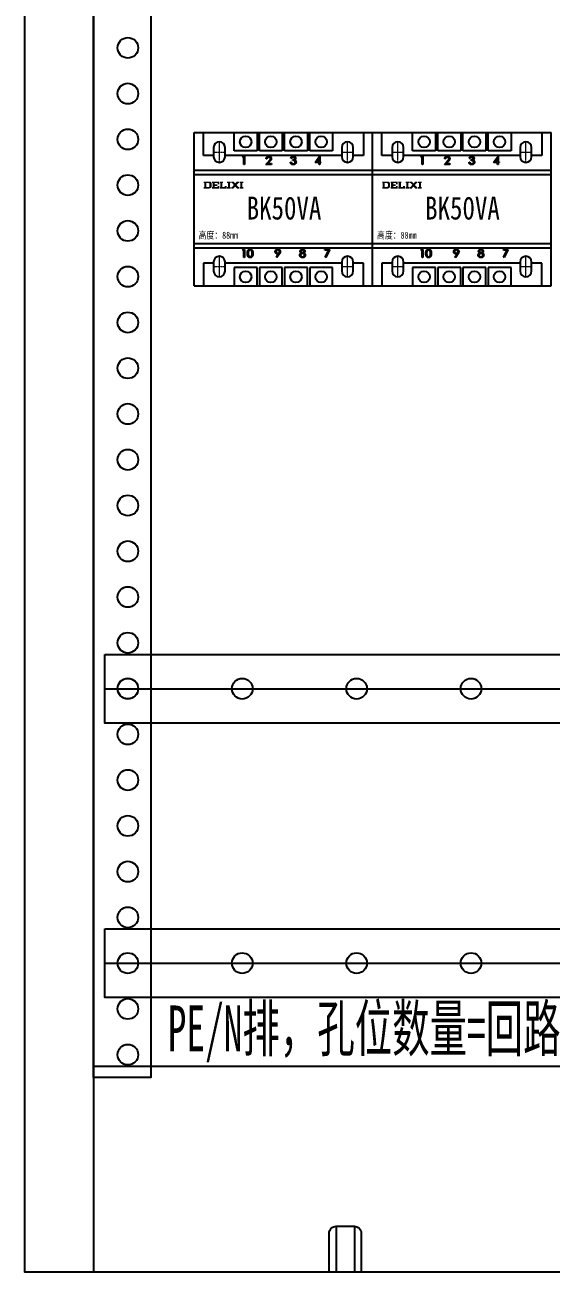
# Model space of a CAD drawing. Extents: x 1603104 to 1603704, y 397894 to 400094.
# Drawn here: x 1603104 to 1603334, y 397894 to 398439 of the extents above; entities that cross this region are included whole.
import ezdxf
from ezdxf.enums import TextEntityAlignment as Align

# ---------------------------------------------------------------- set-up
doc = ezdxf.new("R2010")
doc.units = 0
doc.header["$MEASUREMENT"] = 0
for name, pattern in [('CENTER', [2, 1.25, -0.25, 0.25, -0.25]), ('LYJS-XX', [0.35, 0.25, -0.1]), ('常规', [20, 10, 0, 10])]:
    doc.linetypes.add(name, pattern=pattern)
doc.layers.add('LY-JS-BJ', color=7, linetype='Continuous')
doc.layers.add('布置图', color=20, linetype='Continuous')
doc.layers.add('LY-二次控制图', color=7, linetype='Continuous', lineweight=18)
doc.styles.add('-宋体', font='', dxfattribs={"width": 0.65})
doc.styles.add('宋体', font='', dxfattribs={"width": 0.8, "height": 3.5})
doc.styles.get('-宋体').set_extended_font_data('NSimSun')
doc.styles.get('宋体').set_extended_font_data('SimSun')

# ---------------------------------------------------------------- blocks, each defined once
blk = doc.blocks.new('A$C6BCA5A42')
h = blk.add_hatch(color=1)
edge = h.paths.add_edge_path(flags=0)
edge.add_spline(control_points=[(2.64, 3.06), (2.64, 3.06), (0, 3.06), (0, 3.06), (0, 3.06), (0, 2.34), (0, 2.34), (0, 2.34), (0.24, 2.34), (0.24, 2.34), (0.24, 2.34), (0.24, 0.72), (0.24, 0.72), (0.24, 0.72), (0, 0.72), (0, 0.72), (0, 0.72), (0, 0), (0, 0), (0, 0), (2.46, 0), (2.46, 0), (2.46, 0), (3.3, 0.12), (3.42, 0.78), (3.42, 0.78), (3.42, 2.22), (3.42, 2.22), (3.42, 2.22), (3.3, 2.94), (2.64, 3.06)], knot_values=[0, 0, 0, 0, 1, 1, 1, 2, 2, 2, 3, 3, 3, 4, 4, 4, 5, 5, 5, 6, 6, 6, 7, 7, 7, 8, 8, 8, 9, 9, 9, 10, 10, 10, 10], degree=3, periodic=0)
edge = h.paths.add_edge_path(flags=0)
edge.add_spline(control_points=[(2.46, 2.04), (2.46, 2.04), (2.46, 1.02), (2.46, 1.02), (2.34, 0.72), (2.22, 0.72), (2.22, 0.72), (2.22, 0.72), (1.14, 0.72), (1.14, 0.72), (1.14, 0.72), (1.14, 2.34), (1.14, 2.34), (1.14, 2.34), (2.16, 2.34), (2.16, 2.34), (2.46, 2.34), (2.46, 2.04), (2.46, 2.04)], knot_values=[0, 0, 0, 0, 1, 1, 1, 2, 2, 2, 3, 3, 3, 4, 4, 4, 5, 5, 5, 6, 6, 6, 6], degree=3, periodic=0)
h = blk.add_hatch(color=1)
h.dxf.hatch_style = 2
h.paths.add_polyline_path([(3.66, 3.06), (6.78, 3.06), (6.78, 1.86), (6, 1.86), (6, 2.34), (4.8, 2.34), (4.8, 1.86), (5.88, 1.86), (5.88, 1.14), (4.8, 1.14), (4.8, 0.72), (6, 0.72), (6, 1.14), (6.78, 1.14), (6.78, 0), (3.66, 0), (3.66, 0.72), (3.9, 0.72), (3.9, 2.34), (3.66, 2.34)])
h = blk.add_hatch(color=1)
h.dxf.hatch_style = 2
h.paths.add_polyline_path([(7.02, 3.06), (8.34, 3.06), (8.34, 2.34), (8.16, 2.34), (8.16, 0.72), (9.12, 0.72), (9.12, 1.14), (9.96, 1.14), (9.96, 0), (7.02, 0), (7.02, 0.72), (7.2, 0.72), (7.2, 2.34), (7.02, 2.34)])
h = blk.add_hatch(color=1)
h.dxf.hatch_style = 2
h.paths.add_polyline_path([(11.82, 3.06), (11.82, 2.34), (11.46, 2.34), (11.46, 0.72), (11.82, 0.72), (11.82, 0), (10.2, 0), (10.2, 0.72), (10.56, 0.72), (10.56, 2.34), (10.2, 2.34), (10.2, 3.06)])
h = blk.add_hatch(color=1)
h.dxf.hatch_style = 2
h.paths.add_polyline_path([(12.96, 3.06), (13.74, 2.22), (14.46, 3.06), (15.42, 3.06), (15.42, 2.34), (15.06, 2.34), (14.28, 1.56), (15.06, 0.72), (15.42, 0.72), (15.42, 0), (14.46, 0), (13.68, 0.84), (12.96, 0), (12.06, 0), (12.06, 0.72), (12.42, 0.72), (13.14, 1.56), (12.42, 2.34), (12.06, 2.34), (12.06, 3.06)])
h = blk.add_hatch(color=1)
h.dxf.hatch_style = 2
h.paths.add_polyline_path([(17.28, 3.06), (17.28, 2.34), (16.92, 2.34), (16.92, 0.72), (17.28, 0.72), (17.28, 0), (15.66, 0), (15.66, 0.72), (16.02, 0.72), (16.02, 2.34), (15.66, 2.34), (15.66, 3.06)])
blk = doc.blocks.new('BK-50VA德力西')
at = {"color": 7, "linetype": 'Continuous', "lineweight": 25}
for p, q in [((0, -33.5), (0, 33.5)), ((0, 33.5), (78, 33.5)), ((4, 23.5), (4, 33.5)), ((17.5, 25.5), (17.5, 33.5)), ((27.5, 33.5), (27.5, 25.5)), ((28.5, 25.5), (28.5, 33.5)), ((38.5, 33.5), (38.5, 25.5)), ((39.5, 25.5), (39.5, 33.5)), ((49.5, 33.5), (49.5, 25.5)), ((50.5, 25.5), (50.5, 33.5)), ((60.5, 33.5), (60.5, 25.5)), ((74, 33.5), (74, 23.5)), ((78, -33.5), (78, 33.5)), ((8.5, 23.5), (4, 23.5)), ((8.5, 27), (8.5, 23)), ((13.5, 23), (13.5, 27)), ((64.5, 23.5), (13.5, 23.5)), ((27.5, 25.5), (17.5, 25.5)), ((21.13, 22.76), (21.34, 23.12)), ((21.67, 22.76), (21.13, 22.76)), ((21.34, 23.12), (21.99, 23.12)), ((21.67, 19.62), (21.67, 22.76)), ((21.99, 23.12), (21.99, 19.62)), ((38.5, 25.5), (28.5, 25.5)), ((31.81, 22.04), (31.5, 22.04)), ((49.5, 25.5), (39.5, 25.5)), ((42.58, 22.31), (42.27, 22.31)), ((60.5, 25.5), (50.5, 25.5)), ((52.9, 20.43), (54.81, 23.21)), ((54.56, 22.31), (53.52, 20.79)), ((54.56, 20.79), (54.56, 22.31)), ((54.81, 23.21), (54.88, 23.21)), ((54.88, 23.21), (54.88, 20.79)), ((64.5, 27), (64.5, 23)), ((69.5, 23), (69.5, 27)), ((74, 23.5), (69.5, 23.5)), ((78, 17), (0, 17)), ((21.99, 19.62), (21.67, 19.62)), ((31.36, 19.62), (32.72, 21.07)), ((33.74, 19.62), (31.36, 19.62)), ((32.99, 20.92), (32.11, 19.98)), ((32.11, 19.98), (33.74, 19.98)), ((33.74, 19.98), (33.74, 19.62)), ((42.13, 20.56), (42.45, 20.56)), ((43.12, 21.37), (43.12, 21.73)), ((54.56, 20.43), (52.9, 20.43)), ((53.52, 20.79), (54.56, 20.79)), ((54.56, 19.62), (54.56, 20.43)), ((54.88, 19.62), (54.56, 19.62)), ((54.88, 20.79), (55.28, 20.79)), ((54.88, 20.43), (54.88, 19.62)), ((55.28, 20.43), (54.88, 20.43)), ((55.28, 20.79), (55.28, 20.43)), ((78, 15), (0, 15)), ((0, -15), (78, -15)), ((78, -17), (0, -17)), ((21.13, -17.86), (21.34, -17.5)), ((21.67, -17.86), (21.13, -17.86)), ((21.34, -17.5), (21.99, -17.5)), ((21.67, -21), (21.67, -17.86)), ((21.99, -21), (21.67, -21)), ((21.99, -17.5), (21.99, -21)), ((35.91, -20.92), (36.89, -19.49)), ((36.17, -21.09), (35.91, -20.92)), ((37.24, -19.51), (36.17, -21.09)), ((57.17, -17.5), (59.32, -17.5)), ((57.17, -17.86), (57.17, -17.5)), ((58.79, -17.86), (57.17, -17.86)), ((57.21, -20.94), (58.79, -17.86)), ((57.48, -21.09), (57.21, -20.94)), ((59.32, -17.5), (57.48, -21.09)), ((8.5, -23.5), (4, -23.5)), ((4, -23.5), (4, -33.5)), ((8.5, -23), (8.5, -27)), ((13.5, -27), (13.5, -23)), ((64.5, -23.5), (13.5, -23.5)), ((27.5, -25.5), (17.5, -25.5)), ((17.5, -25.5), (17.5, -33.5)), ((27.5, -33.5), (27.5, -25.5)), ((38.5, -25.5), (28.5, -25.5)), ((28.5, -25.5), (28.5, -33.5)), ((38.5, -33.5), (38.5, -25.5)), ((49.5, -25.5), (39.5, -25.5)), ((39.5, -25.5), (39.5, -33.5)), ((49.5, -33.5), (49.5, -25.5)), ((60.5, -25.5), (50.5, -25.5)), ((50.5, -25.5), (50.5, -33.5)), ((60.5, -33.5), (60.5, -25.5)), ((64.5, -23), (64.5, -27)), ((69.5, -27), (69.5, -23)), ((74, -23.5), (69.5, -23.5)), ((74, -33.5), (74, -23.5)), ((0, -33.5), (78, -33.5))]:
    blk.add_line(p, q, dxfattribs=at)
at = {"color": 1, "linetype": 'CENTER', "ltscale": 0.508}
for p, q in [((11, 20.5), (11, 29.5)), ((67, 20.5), (67, 29.5)), ((8.5, 25), (13.5, 25)), ((64.5, 25), (69.5, 25)), ((11, -29.5), (11, -20.5)), ((67, -29.5), (67, -20.5)), ((8.5, -25), (13.5, -25)), ((64.5, -25), (69.5, -25))]:
    blk.add_line(p, q, dxfattribs=at)
at = {"color": 7, "linetype": 'Continuous', "lineweight": 25}
for centre in [(22.5, 29.5), (33.5, 29.5), (44.5, 29.5), (55.5, 29.5), (22.5, -29.5), (33.5, -29.5), (44.5, -29.5), (55.5, -29.5)]:
    blk.add_circle(centre, 2.5, dxfattribs=at)
for centre, start, end in [((11, 27), 0, 180), ((67, 27), 0, 180), ((11, 23), 180, 0), ((67, 23), 180, 0), ((11, -23), 0, 180), ((67, -23), 0, 180), ((11, -27), 180, 0), ((67, -27), 180, 0)]:
    blk.add_arc(centre, 2.5, start, end, dxfattribs=at)
for points, knots in [([(31.5, 22.04), (31.5, 22.09), (31.5, 22.17), (31.52, 22.29), (31.55, 22.4), (31.59, 22.51), (31.64, 22.61), (31.69, 22.71), (31.76, 22.8), (31.84, 22.88), (31.92, 22.96), (32.01, 23.03), (32.1, 23.08), (32.2, 23.13), (32.3, 23.17), (32.41, 23.19), (32.52, 23.21), (32.6, 23.21), (32.64, 23.21)], [0, 0, 0, 0, 0.0687985, 0.1351185, 0.199001, 0.2619337, 0.3235313, 0.3854347, 0.4472155, 0.5100181, 0.5725109, 0.633364, 0.6932167, 0.7525554, 0.8125582, 0.8732609, 0.9355427, 1, 1, 1, 1]), ([(32.62, 22.85), (32.6, 22.85), (32.54, 22.85), (32.46, 22.84), (32.39, 22.82), (32.32, 22.8), (32.25, 22.77), (32.18, 22.73), (32.12, 22.69), (32.07, 22.64), (32.01, 22.59), (31.97, 22.52), (31.93, 22.46), (31.89, 22.39), (31.86, 22.31), (31.84, 22.23), (31.82, 22.14), (31.82, 22.08), (31.81, 22.04)], [0, 0, 0, 0, 0.0644508, 0.1265707, 0.1869223, 0.2459238, 0.3040981, 0.3617809, 0.4205767, 0.4802723, 0.5402236, 0.6006579, 0.6619162, 0.7244346, 0.7888525, 0.8562867, 0.9263382, 1, 1, 1, 1]), ([(33.38, 22.14), (33.38, 22.17), (33.38, 22.21), (33.37, 22.28), (33.35, 22.35), (33.33, 22.41), (33.3, 22.48), (33.26, 22.53), (33.22, 22.59), (33.16, 22.64), (33.11, 22.69), (33.05, 22.74), (32.98, 22.77), (32.92, 22.8), (32.85, 22.82), (32.78, 22.84), (32.7, 22.85), (32.65, 22.85), (32.62, 22.85)], [0, 0, 0, 0, 0.061969, 0.122129, 0.180999, 0.240162, 0.299865, 0.359951, 0.421742, 0.486546, 0.551508, 0.614995, 0.67724, 0.739715, 0.803039, 0.866487, 0.931969, 1, 1, 1, 1]), ([(32.64, 23.21), (32.68, 23.21), (32.75, 23.21), (32.86, 23.19), (32.97, 23.17), (33.07, 23.14), (33.16, 23.09), (33.25, 23.04), (33.33, 22.98), (33.41, 22.9), (33.47, 22.82), (33.53, 22.74), (33.58, 22.65), (33.63, 22.57), (33.66, 22.47), (33.68, 22.37), (33.69, 22.27), (33.7, 22.21), (33.7, 22.17)], [0, 0, 0, 0, 0.0694755, 0.1365168, 0.2007888, 0.2638297, 0.325735, 0.3872907, 0.4495092, 0.5129678, 0.5762752, 0.6375801, 0.6979026, 0.7571721, 0.8165985, 0.8766532, 0.9372896, 1, 1, 1, 1]), ([(32.72, 21.07), (32.75, 21.1), (32.82, 21.17), (32.91, 21.27), (32.99, 21.36), (33.06, 21.44), (33.12, 21.52), (33.18, 21.59), (33.22, 21.65), (33.27, 21.72), (33.31, 21.81), (33.35, 21.92), (33.38, 22.03), (33.38, 22.11), (33.38, 22.14)], [0, 0, 0, 0, 0.110794, 0.212813, 0.306078, 0.390617, 0.467233, 0.534451, 0.593867, 0.644833, 0.736221, 0.825037, 0.911992, 1, 1, 1, 1]), ([(33.7, 22.17), (33.7, 22.12), (33.69, 22.03), (33.66, 21.88), (33.62, 21.75), (33.56, 21.64), (33.51, 21.55), (33.46, 21.47), (33.4, 21.39), (33.34, 21.31), (33.26, 21.22), (33.18, 21.12), (33.09, 21.02), (33.02, 20.95), (32.99, 20.92)], [0, 0, 0, 0, 0.0987022, 0.1956723, 0.2924224, 0.3913425, 0.4444624, 0.5042288, 0.5703523, 0.6425458, 0.7222875, 0.8079211, 0.9004695, 1, 1, 1, 1]), ([(42.27, 22.31), (42.28, 22.35), (42.29, 22.42), (42.33, 22.52), (42.37, 22.61), (42.41, 22.7), (42.46, 22.78), (42.52, 22.85), (42.58, 22.92), (42.65, 22.98), (42.72, 23.03), (42.79, 23.08), (42.87, 23.12), (42.95, 23.15), (43.04, 23.18), (43.13, 23.2), (43.22, 23.21), (43.28, 23.21), (43.31, 23.21)], [0, 0, 0, 0, 0.072625, 0.141977, 0.208985, 0.273957, 0.336889, 0.398745, 0.460116, 0.520825, 0.580994, 0.640152, 0.698622, 0.757271, 0.816427, 0.876254, 0.937165, 1, 1, 1, 1]), ([(43.31, 22.85), (43.27, 22.85), (43.2, 22.85), (43.08, 22.82), (42.98, 22.79), (42.9, 22.74), (42.84, 22.7), (42.8, 22.66), (42.76, 22.61), (42.72, 22.56), (42.68, 22.51), (42.65, 22.45), (42.61, 22.38), (42.59, 22.34), (42.58, 22.31)], [0, 0, 0, 0, 0.122728, 0.239717, 0.351862, 0.463202, 0.520261, 0.579432, 0.640596, 0.705298, 0.773236, 0.844649, 0.920046, 1, 1, 1, 1]), ([(43.12, 21.73), (43.16, 21.73), (43.25, 21.73), (43.37, 21.75), (43.49, 21.77), (43.6, 21.81), (43.7, 21.85), (43.79, 21.9), (43.86, 21.96), (43.92, 22.02), (43.96, 22.09), (44, 22.16), (44.01, 22.23), (44.02, 22.28), (44.02, 22.3)], [0, 0, 0, 0, 0.110142, 0.215742, 0.317961, 0.418052, 0.511563, 0.596573, 0.673329, 0.744049, 0.810717, 0.874085, 0.93671, 1, 1, 1, 1]), ([(43.31, 23.21), (43.36, 23.21), (43.45, 23.21), (43.58, 23.18), (43.71, 23.14), (43.83, 23.09), (43.94, 23.02), (44.04, 22.94), (44.13, 22.85), (44.2, 22.75), (44.26, 22.64), (44.3, 22.53), (44.33, 22.42), (44.33, 22.34), (44.33, 22.3)], [0, 0, 0, 0, 0.090254, 0.17854, 0.266093, 0.354631, 0.441886, 0.525747, 0.608114, 0.690197, 0.770821, 0.848326, 0.924012, 1, 1, 1, 1]), ([(44.02, 22.3), (44.02, 22.32), (44.02, 22.36), (44.01, 22.41), (43.99, 22.46), (43.97, 22.51), (43.94, 22.56), (43.91, 22.61), (43.87, 22.65), (43.82, 22.69), (43.77, 22.73), (43.71, 22.76), (43.65, 22.79), (43.59, 22.81), (43.53, 22.83), (43.46, 22.84), (43.39, 22.85), (43.34, 22.85), (43.31, 22.85)], [0, 0, 0, 0, 0.05527, 0.109957, 0.163234, 0.218058, 0.273278, 0.330881, 0.39048, 0.453656, 0.518903, 0.583346, 0.648547, 0.715055, 0.782521, 0.852335, 0.924935, 1, 1, 1, 1]), ([(44.33, 22.3), (44.33, 22.27), (44.33, 22.19), (44.31, 22.09), (44.28, 21.99), (44.23, 21.89), (44.17, 21.81), (44.1, 21.72), (44.02, 21.65), (43.96, 21.6), (43.92, 21.58)], [0, 0, 0, 0, 0.128068, 0.250608, 0.37063, 0.490072, 0.610375, 0.734313, 0.863217, 1, 1, 1, 1]), ([(43.3, 19.53), (43.26, 19.53), (43.19, 19.53), (43.08, 19.55), (42.98, 19.57), (42.88, 19.6), (42.79, 19.63), (42.7, 19.68), (42.61, 19.73), (42.53, 19.79), (42.46, 19.86), (42.39, 19.94), (42.33, 20.03), (42.28, 20.12), (42.23, 20.22), (42.19, 20.33), (42.16, 20.44), (42.14, 20.52), (42.13, 20.56)], [0, 0, 0, 0, 0.0655412, 0.1289632, 0.1903771, 0.2500924, 0.3085484, 0.366398, 0.4245422, 0.48317, 0.5422434, 0.6017394, 0.662506, 0.7248555, 0.7891278, 0.8563464, 0.9262952, 1, 1, 1, 1]), ([(42.45, 20.56), (42.46, 20.54), (42.47, 20.48), (42.5, 20.41), (42.53, 20.34), (42.56, 20.28), (42.6, 20.22), (42.64, 20.17), (42.68, 20.12), (42.71, 20.09), (42.72, 20.08)], [0, 0, 0, 0, 0.14977, 0.291316, 0.425966, 0.55216, 0.671527, 0.786122, 0.895325, 1, 1, 1, 1]), ([(42.72, 20.08), (42.74, 20.07), (42.78, 20.04), (42.84, 20), (42.91, 19.96), (42.98, 19.94), (43.06, 19.92), (43.14, 19.9), (43.22, 19.89), (43.28, 19.89), (43.31, 19.89)], [0, 0, 0, 0, 0.118271, 0.236178, 0.355663, 0.475904, 0.600127, 0.728608, 0.861313, 1, 1, 1, 1]), ([(44.2, 20.63), (44.2, 20.66), (44.19, 20.73), (44.17, 20.82), (44.13, 20.92), (44.08, 21), (44.01, 21.09), (43.94, 21.16), (43.85, 21.22), (43.77, 21.26), (43.7, 21.29), (43.63, 21.3), (43.56, 21.32), (43.49, 21.33), (43.41, 21.35), (43.32, 21.36), (43.22, 21.37), (43.15, 21.37), (43.12, 21.37)], [0, 0, 0, 0, 0.066905, 0.133477, 0.201023, 0.271218, 0.342859, 0.413811, 0.485552, 0.5598, 0.5999, 0.643609, 0.691911, 0.744703, 0.801504, 0.862866, 0.929333, 1, 1, 1, 1]), ([(44.51, 20.66), (44.51, 20.61), (44.51, 20.51), (44.47, 20.37), (44.42, 20.23), (44.35, 20.09), (44.27, 19.97), (44.17, 19.85), (44.05, 19.76), (43.92, 19.68), (43.78, 19.61), (43.62, 19.57), (43.47, 19.54), (43.36, 19.53), (43.3, 19.53)], [0, 0, 0, 0, 0.079642, 0.158909, 0.2396, 0.322409, 0.405828, 0.487644, 0.56972, 0.653065, 0.737457, 0.822492, 0.909755, 1, 1, 1, 1]), ([(43.31, 19.89), (43.34, 19.89), (43.4, 19.89), (43.5, 19.9), (43.59, 19.92), (43.67, 19.95), (43.75, 19.98), (43.82, 20.01), (43.89, 20.06), (43.95, 20.11), (44.01, 20.17), (44.06, 20.23), (44.1, 20.29), (44.14, 20.35), (44.16, 20.42), (44.18, 20.49), (44.2, 20.56), (44.2, 20.61), (44.2, 20.63)], [0, 0, 0, 0, 0.076062, 0.148732, 0.218375, 0.285723, 0.351058, 0.414935, 0.478486, 0.542169, 0.60475, 0.664119, 0.7215, 0.777616, 0.832666, 0.887858, 0.943468, 1, 1, 1, 1]), ([(43.92, 21.58), (43.96, 21.56), (44.03, 21.53), (44.13, 21.46), (44.23, 21.38), (44.28, 21.32), (44.3, 21.28)], [0, 0, 0, 0, 0.2538796, 0.5030089, 0.7502911, 1, 1, 1, 1]), ([(44.3, 21.28), (44.32, 21.26), (44.35, 21.21), (44.39, 21.14), (44.43, 21.07), (44.46, 20.99), (44.48, 20.91), (44.5, 20.83), (44.51, 20.75), (44.51, 20.69), (44.51, 20.66)], [0, 0, 0, 0, 0.128146, 0.254193, 0.378141, 0.501381, 0.623957, 0.747076, 0.872865, 1, 1, 1, 1]), ([(23.29, -19.25), (23.29, -19.2), (23.29, -19.09), (23.3, -18.93), (23.31, -18.78), (23.32, -18.64), (23.34, -18.51), (23.37, -18.39), (23.4, -18.28), (23.43, -18.18), (23.47, -18.09), (23.51, -18), (23.56, -17.92), (23.61, -17.85), (23.67, -17.78), (23.72, -17.72), (23.79, -17.66), (23.85, -17.61), (23.92, -17.56), (23.99, -17.52), (24.06, -17.49), (24.14, -17.46), (24.22, -17.44), (24.29, -17.42), (24.38, -17.41), (24.43, -17.41), (24.46, -17.41)], [0, 0, 0, 0, 0.068599, 0.133255, 0.194325, 0.251295, 0.304533, 0.354258, 0.400506, 0.443439, 0.484046, 0.523286, 0.561079, 0.597939, 0.633559, 0.668551, 0.702734, 0.736926, 0.770536, 0.803434, 0.836171, 0.868452, 0.90084, 0.933462, 0.966255, 1, 1, 1, 1]), ([(24.46, -21.09), (24.43, -21.09), (24.38, -21.09), (24.29, -21.08), (24.22, -21.06), (24.14, -21.04), (24.07, -21.02), (23.99, -20.98), (23.92, -20.94), (23.85, -20.9), (23.79, -20.85), (23.73, -20.79), (23.67, -20.73), (23.62, -20.66), (23.57, -20.58), (23.52, -20.5), (23.48, -20.41), (23.44, -20.32), (23.4, -20.22), (23.37, -20.11), (23.34, -19.99), (23.32, -19.86), (23.31, -19.72), (23.3, -19.57), (23.29, -19.42), (23.29, -19.31), (23.29, -19.25)], [0, 0, 0, 0, 0.0337892, 0.0666257, 0.0992909, 0.131645, 0.1636017, 0.1961224, 0.2289228, 0.2621806, 0.2960158, 0.3302445, 0.3650886, 0.4009817, 0.4376536, 0.4757431, 0.5152915, 0.5563268, 0.5996807, 0.6463429, 0.696413, 0.7497663, 0.8065615, 0.8674275, 0.9318826, 1, 1, 1, 1]), ([(24.47, -17.77), (24.43, -17.77), (24.35, -17.78), (24.24, -17.81), (24.13, -17.85), (24.04, -17.91), (23.97, -17.96), (23.93, -18.01), (23.88, -18.06), (23.84, -18.11), (23.8, -18.17), (23.77, -18.23), (23.74, -18.3), (23.71, -18.37), (23.68, -18.45), (23.66, -18.54), (23.64, -18.64), (23.63, -18.74), (23.62, -18.86), (23.61, -18.98), (23.6, -19.11), (23.6, -19.2), (23.6, -19.25)], [0, 0, 0, 0, 0.060398, 0.120906, 0.18279, 0.24755, 0.281045, 0.31484, 0.349461, 0.384843, 0.420959, 0.458336, 0.497007, 0.537442, 0.580351, 0.627414, 0.678275, 0.733932, 0.793707, 0.857686, 0.926684, 1, 1, 1, 1]), ([(23.6, -19.25), (23.6, -19.3), (23.6, -19.39), (23.61, -19.52), (23.62, -19.64), (23.63, -19.76), (23.64, -19.86), (23.66, -19.96), (23.68, -20.05), (23.71, -20.13), (23.74, -20.2), (23.77, -20.27), (23.8, -20.33), (23.84, -20.39), (23.88, -20.44), (23.93, -20.49), (23.97, -20.54), (24.04, -20.59), (24.13, -20.65), (24.24, -20.7), (24.35, -20.73), (24.43, -20.73), (24.47, -20.73)], [0, 0, 0, 0, 0.072956, 0.141593, 0.20594, 0.265319, 0.320618, 0.371841, 0.418817, 0.461729, 0.502166, 0.540839, 0.578218, 0.614337, 0.64972, 0.684587, 0.718649, 0.752373, 0.817641, 0.879714, 0.939962, 1, 1, 1, 1]), ([(24.46, -17.41), (24.48, -17.41), (24.54, -17.41), (24.62, -17.42), (24.7, -17.44), (24.78, -17.46), (24.86, -17.49), (24.93, -17.52), (25, -17.56), (25.07, -17.61), (25.14, -17.66), (25.2, -17.72), (25.26, -17.78), (25.32, -17.85), (25.37, -17.93), (25.42, -18.01), (25.46, -18.1), (25.51, -18.2), (25.54, -18.3), (25.58, -18.41), (25.6, -18.53), (25.63, -18.66), (25.64, -18.8), (25.66, -18.94), (25.66, -19.09), (25.66, -19.2), (25.67, -19.25)], [0, 0, 0, 0, 0.033788, 0.067194, 0.099862, 0.132567, 0.165151, 0.197913, 0.231319, 0.265083, 0.299255, 0.334399, 0.369943, 0.406284, 0.444064, 0.482998, 0.523354, 0.565537, 0.609613, 0.656391, 0.705885, 0.758325, 0.813832, 0.872795, 0.934722, 1, 1, 1, 1]), ([(25.67, -19.25), (25.66, -19.31), (25.66, -19.41), (25.66, -19.56), (25.64, -19.71), (25.63, -19.84), (25.6, -19.97), (25.58, -20.09), (25.55, -20.2), (25.51, -20.3), (25.47, -20.4), (25.42, -20.49), (25.37, -20.57), (25.32, -20.65), (25.27, -20.72), (25.21, -20.78), (25.14, -20.84), (25.07, -20.89), (25, -20.94), (24.93, -20.98), (24.86, -21.01), (24.78, -21.04), (24.7, -21.06), (24.62, -21.08), (24.54, -21.09), (24.48, -21.09), (24.46, -21.09)], [0, 0, 0, 0, 0.0650544, 0.1267559, 0.1854905, 0.2407319, 0.2929399, 0.3421407, 0.3888819, 0.4326356, 0.4744826, 0.5146234, 0.5535935, 0.5914089, 0.6280056, 0.6635829, 0.6987588, 0.7333612, 0.7673936, 0.8009689, 0.8340199, 0.8669988, 0.8997334, 0.9327111, 0.9661805, 1, 1, 1, 1]), ([(25.35, -19.25), (25.35, -19.21), (25.35, -19.13), (25.34, -19.01), (25.34, -18.89), (25.32, -18.78), (25.31, -18.68), (25.29, -18.58), (25.26, -18.49), (25.23, -18.41), (25.2, -18.33), (25.17, -18.25), (25.13, -18.18), (25.09, -18.12), (25.05, -18.06), (25.01, -18.01), (24.96, -17.96), (24.89, -17.91), (24.8, -17.86), (24.7, -17.81), (24.58, -17.78), (24.51, -17.77), (24.47, -17.77)], [0, 0, 0, 0, 0.0656834, 0.1285067, 0.1881673, 0.2451002, 0.2994444, 0.3508944, 0.3999213, 0.4466529, 0.4912372, 0.5333605, 0.5738383, 0.6125131, 0.6495852, 0.6855213, 0.7200963, 0.7538293, 0.8189193, 0.8804894, 0.9403093, 1, 1, 1, 1]), ([(24.47, -20.73), (24.51, -20.73), (24.58, -20.73), (24.7, -20.7), (24.81, -20.65), (24.89, -20.59), (24.96, -20.54), (25.01, -20.5), (25.05, -20.45), (25.09, -20.39), (25.13, -20.34), (25.16, -20.27), (25.19, -20.2), (25.21, -20.16), (25.22, -20.13)], [0, 0, 0, 0, 0.112813, 0.225394, 0.339595, 0.459675, 0.521735, 0.583926, 0.648174, 0.713881, 0.781004, 0.851451, 0.924051, 1, 1, 1, 1]), ([(25.22, -20.13), (25.23, -20.1), (25.25, -20.04), (25.28, -19.94), (25.3, -19.83), (25.32, -19.73), (25.33, -19.61), (25.34, -19.5), (25.35, -19.38), (25.35, -19.29), (25.35, -19.25)], [0, 0, 0, 0, 0.110588, 0.224542, 0.342503, 0.464324, 0.590756, 0.722227, 0.858843, 1, 1, 1, 1]), ([(35.45, -18.48), (35.45, -18.43), (35.45, -18.34), (35.48, -18.2), (35.52, -18.07), (35.59, -17.94), (35.67, -17.83), (35.76, -17.72), (35.87, -17.63), (36, -17.55), (36.13, -17.49), (36.27, -17.44), (36.41, -17.42), (36.51, -17.41), (36.56, -17.41)], [0, 0, 0, 0, 0.085249, 0.167327, 0.248175, 0.328829, 0.409908, 0.490584, 0.572993, 0.658265, 0.744222, 0.82906, 0.913938, 1, 1, 1, 1]), ([(36.52, -19.52), (36.48, -19.52), (36.41, -19.52), (36.3, -19.5), (36.2, -19.48), (36.1, -19.45), (36.01, -19.4), (35.92, -19.35), (35.84, -19.29), (35.76, -19.22), (35.69, -19.15), (35.62, -19.06), (35.57, -18.98), (35.52, -18.89), (35.49, -18.79), (35.47, -18.69), (35.45, -18.59), (35.45, -18.52), (35.45, -18.48)], [0, 0, 0, 0, 0.066294, 0.130129, 0.192859, 0.254756, 0.31592, 0.377348, 0.440214, 0.504183, 0.56804, 0.630233, 0.690866, 0.751426, 0.811469, 0.872752, 0.935392, 1, 1, 1, 1]), ([(36.55, -17.77), (36.52, -17.77), (36.47, -17.77), (36.39, -17.78), (36.32, -17.8), (36.24, -17.82), (36.18, -17.85), (36.11, -17.88), (36.05, -17.93), (35.99, -17.97), (35.94, -18.02), (35.89, -18.08), (35.85, -18.14), (35.82, -18.2), (35.79, -18.26), (35.77, -18.33), (35.76, -18.4), (35.76, -18.44), (35.76, -18.47)], [0, 0, 0, 0, 0.068722, 0.134831, 0.199566, 0.263372, 0.326794, 0.389854, 0.45366, 0.518747, 0.583063, 0.645447, 0.705248, 0.763454, 0.821831, 0.879987, 0.939099, 1, 1, 1, 1]), ([(35.76, -18.47), (35.76, -18.49), (35.76, -18.54), (35.77, -18.6), (35.79, -18.67), (35.82, -18.73), (35.85, -18.79), (35.9, -18.85), (35.94, -18.91), (36, -18.96), (36.06, -19.01), (36.13, -19.05), (36.19, -19.08), (36.26, -19.11), (36.34, -19.13), (36.42, -19.15), (36.5, -19.16), (36.55, -19.16), (36.58, -19.16)], [0, 0, 0, 0, 0.05954, 0.117423, 0.17444, 0.231734, 0.289722, 0.3492, 0.410516, 0.47508, 0.540094, 0.604444, 0.668697, 0.73211, 0.796739, 0.862906, 0.930462, 1, 1, 1, 1]), ([(36.89, -19.49), (36.83, -19.5), (36.7, -19.52), (36.58, -19.52), (36.52, -19.52)], [0, 0, 0, 0, 0.5078576, 1, 1, 1, 1]), ([(37.33, -18.47), (37.33, -18.44), (37.33, -18.4), (37.32, -18.33), (37.3, -18.26), (37.28, -18.2), (37.24, -18.14), (37.2, -18.08), (37.16, -18.02), (37.1, -17.97), (37.04, -17.93), (36.98, -17.88), (36.92, -17.85), (36.85, -17.82), (36.78, -17.8), (36.7, -17.78), (36.62, -17.77), (36.57, -17.77), (36.55, -17.77)], [0, 0, 0, 0, 0.060753, 0.119722, 0.177737, 0.235972, 0.294037, 0.353693, 0.415539, 0.479699, 0.544628, 0.608779, 0.672215, 0.735483, 0.799134, 0.864299, 0.930845, 1, 1, 1, 1]), ([(36.56, -17.41), (36.61, -17.41), (36.71, -17.42), (36.85, -17.44), (36.98, -17.49), (37.11, -17.55), (37.23, -17.63), (37.34, -17.72), (37.43, -17.83), (37.51, -17.95), (37.57, -18.07), (37.61, -18.21), (37.64, -18.35), (37.64, -18.44), (37.65, -18.49)], [0, 0, 0, 0, 0.085528, 0.168995, 0.252323, 0.336058, 0.419436, 0.501288, 0.583722, 0.668016, 0.75193, 0.834605, 0.91653, 1, 1, 1, 1]), ([(36.58, -19.16), (36.61, -19.16), (36.66, -19.16), (36.74, -19.15), (36.81, -19.13), (36.88, -19.11), (36.95, -19.08), (37.01, -19.05), (37.07, -19.01), (37.13, -18.96), (37.17, -18.91), (37.22, -18.85), (37.25, -18.79), (37.28, -18.73), (37.3, -18.67), (37.32, -18.6), (37.33, -18.54), (37.33, -18.49), (37.33, -18.47)], [0, 0, 0, 0, 0.072713, 0.141547, 0.208363, 0.272462, 0.33539, 0.397711, 0.459383, 0.522098, 0.584315, 0.644392, 0.703345, 0.761509, 0.82003, 0.878517, 0.938265, 1, 1, 1, 1]), ([(37.65, -18.49), (37.64, -18.52), (37.64, -18.6), (37.63, -18.71), (37.6, -18.83), (37.57, -18.92), (37.53, -19), (37.51, -19.07), (37.47, -19.14), (37.43, -19.21), (37.39, -19.28), (37.35, -19.36), (37.3, -19.43), (37.26, -19.49), (37.24, -19.51)], [0, 0, 0, 0, 0.098307, 0.199392, 0.305418, 0.415964, 0.474607, 0.536768, 0.603611, 0.674131, 0.749449, 0.828275, 0.912065, 1, 1, 1, 1]), ([(46.17, -20.01), (46.17, -19.99), (46.17, -19.94), (46.18, -19.87), (46.19, -19.8), (46.21, -19.73), (46.23, -19.66), (46.26, -19.6), (46.3, -19.53), (46.33, -19.47), (46.38, -19.41), (46.43, -19.36), (46.49, -19.3), (46.55, -19.25), (46.62, -19.2), (46.69, -19.15), (46.77, -19.1), (46.83, -19.07), (46.86, -19.05)], [0, 0, 0, 0, 0.0588573, 0.1163229, 0.1726858, 0.2287949, 0.2845985, 0.3402782, 0.396655, 0.453836, 0.5123163, 0.573021, 0.6359988, 0.702344, 0.7714685, 0.8441746, 0.9200647, 1, 1, 1, 1]), ([(47.36, -21.09), (47.31, -21.09), (47.22, -21.09), (47.08, -21.07), (46.96, -21.05), (46.84, -21.01), (46.74, -20.96), (46.64, -20.9), (46.55, -20.83), (46.47, -20.76), (46.4, -20.67), (46.34, -20.58), (46.29, -20.49), (46.25, -20.4), (46.21, -20.31), (46.19, -20.21), (46.17, -20.11), (46.17, -20.04), (46.17, -20.01)], [0, 0, 0, 0, 0.078555, 0.15286, 0.223556, 0.290742, 0.355413, 0.4183, 0.480397, 0.54308, 0.60493, 0.664404, 0.721947, 0.778378, 0.833833, 0.888863, 0.94409, 1, 1, 1, 1]), ([(46.35, -18.31), (46.35, -18.27), (46.36, -18.2), (46.38, -18.09), (46.43, -17.98), (46.48, -17.87), (46.56, -17.77), (46.65, -17.68), (46.75, -17.6), (46.86, -17.53), (46.98, -17.48), (47.11, -17.44), (47.24, -17.42), (47.33, -17.41), (47.38, -17.41)], [0, 0, 0, 0, 0.074063, 0.148879, 0.226681, 0.307753, 0.39118, 0.473957, 0.558326, 0.645393, 0.733348, 0.821081, 0.909282, 1, 1, 1, 1]), ([(46.86, -19.05), (46.82, -19.03), (46.74, -18.99), (46.64, -18.91), (46.55, -18.82), (46.48, -18.73), (46.42, -18.63), (46.38, -18.53), (46.36, -18.42), (46.35, -18.35), (46.35, -18.31)], [0, 0, 0, 0, 0.1458869, 0.2824779, 0.4109261, 0.5346773, 0.654371, 0.7700911, 0.8845346, 1, 1, 1, 1]), ([(47.38, -19.25), (47.35, -19.25), (47.29, -19.25), (47.2, -19.26), (47.11, -19.28), (47.03, -19.31), (46.95, -19.34), (46.88, -19.38), (46.81, -19.43), (46.74, -19.48), (46.68, -19.54), (46.63, -19.6), (46.59, -19.66), (46.55, -19.73), (46.52, -19.8), (46.5, -19.87), (46.49, -19.95), (46.49, -20), (46.49, -20.02)], [0, 0, 0, 0, 0.071282, 0.139837, 0.206535, 0.271585, 0.336143, 0.40013, 0.464597, 0.529676, 0.59406, 0.655579, 0.714856, 0.772133, 0.828823, 0.885101, 0.942069, 1, 1, 1, 1]), ([(46.49, -20.02), (46.49, -20.05), (46.49, -20.11), (46.51, -20.21), (46.55, -20.3), (46.59, -20.38), (46.65, -20.46), (46.73, -20.53), (46.81, -20.59), (46.9, -20.64), (47.01, -20.68), (47.12, -20.71), (47.24, -20.73), (47.32, -20.73), (47.36, -20.73)], [0, 0, 0, 0, 0.074913, 0.148626, 0.224516, 0.302655, 0.382267, 0.461114, 0.542846, 0.627162, 0.71454, 0.804864, 0.900108, 1, 1, 1, 1]), ([(47.36, -17.77), (47.33, -17.77), (47.29, -17.77), (47.22, -17.78), (47.15, -17.79), (47.09, -17.81), (47.02, -17.83), (46.97, -17.86), (46.91, -17.89), (46.86, -17.93), (46.82, -17.97), (46.78, -18.01), (46.74, -18.06), (46.71, -18.11), (46.69, -18.16), (46.68, -18.21), (46.67, -18.26), (46.67, -18.3), (46.67, -18.31)], [0, 0, 0, 0, 0.075243, 0.147209, 0.216447, 0.284025, 0.350655, 0.415031, 0.47963, 0.544652, 0.608044, 0.667828, 0.725114, 0.780992, 0.835527, 0.889438, 0.944072, 1, 1, 1, 1]), ([(46.67, -18.31), (46.67, -18.33), (46.67, -18.37), (46.68, -18.42), (46.69, -18.47), (46.72, -18.53), (46.75, -18.57), (46.78, -18.62), (46.83, -18.67), (46.88, -18.71), (46.93, -18.76), (46.99, -18.79), (47.05, -18.82), (47.11, -18.85), (47.17, -18.87), (47.24, -18.88), (47.3, -18.89), (47.35, -18.89), (47.37, -18.89)], [0, 0, 0, 0, 0.054576, 0.10785, 0.16217, 0.217474, 0.274475, 0.334804, 0.398034, 0.465249, 0.53341, 0.600034, 0.665926, 0.731025, 0.796839, 0.863262, 0.930816, 1, 1, 1, 1]), ([(48.06, -18.31), (48.06, -18.29), (48.05, -18.26), (48.05, -18.21), (48.03, -18.16), (48.01, -18.11), (47.99, -18.07), (47.96, -18.02), (47.92, -17.98), (47.88, -17.94), (47.83, -17.9), (47.78, -17.86), (47.72, -17.83), (47.66, -17.81), (47.59, -17.79), (47.52, -17.78), (47.44, -17.77), (47.39, -17.77), (47.36, -17.77)], [0, 0, 0, 0, 0.050892, 0.101013, 0.151053, 0.203021, 0.255853, 0.310847, 0.3683, 0.429534, 0.492025, 0.556139, 0.622073, 0.690256, 0.761434, 0.83639, 0.915504, 1, 1, 1, 1]), ([(47.36, -20.73), (47.39, -20.73), (47.46, -20.73), (47.55, -20.72), (47.64, -20.7), (47.72, -20.68), (47.8, -20.65), (47.87, -20.61), (47.94, -20.56), (48, -20.51), (48.05, -20.45), (48.1, -20.39), (48.14, -20.33), (48.18, -20.27), (48.2, -20.2), (48.22, -20.13), (48.23, -20.06), (48.24, -20.01), (48.24, -19.99)], [0, 0, 0, 0, 0.076543, 0.149131, 0.218782, 0.285509, 0.350749, 0.414548, 0.477589, 0.540765, 0.602586, 0.662405, 0.719992, 0.775953, 0.83115, 0.886691, 0.942564, 1, 1, 1, 1]), ([(48.28, -20.71), (48.26, -20.74), (48.2, -20.8), (48.11, -20.88), (48, -20.94), (47.89, -21), (47.77, -21.04), (47.64, -21.07), (47.5, -21.09), (47.4, -21.09), (47.36, -21.09)], [0, 0, 0, 0, 0.119283, 0.237093, 0.354796, 0.474576, 0.59746, 0.724926, 0.858883, 1, 1, 1, 1]), ([(47.37, -18.89), (47.4, -18.89), (47.46, -18.89), (47.55, -18.87), (47.63, -18.85), (47.71, -18.81), (47.79, -18.77), (47.86, -18.72), (47.92, -18.66), (47.97, -18.59), (48.01, -18.52), (48.04, -18.45), (48.05, -18.38), (48.06, -18.33), (48.06, -18.31)], [0, 0, 0, 0, 0.08969, 0.178494, 0.266838, 0.356558, 0.445334, 0.530806, 0.614076, 0.697707, 0.779142, 0.855354, 0.928557, 1, 1, 1, 1]), ([(47.38, -17.41), (47.42, -17.41), (47.51, -17.42), (47.64, -17.44), (47.76, -17.48), (47.88, -17.53), (47.99, -17.6), (48.09, -17.68), (48.17, -17.77), (48.24, -17.87), (48.3, -17.98), (48.34, -18.09), (48.37, -18.2), (48.37, -18.28), (48.37, -18.32)], [0, 0, 0, 0, 0.089393, 0.176272, 0.263024, 0.349827, 0.435463, 0.51924, 0.601651, 0.684537, 0.765851, 0.844906, 0.922295, 1, 1, 1, 1]), ([(48.24, -19.99), (48.23, -19.96), (48.23, -19.92), (48.22, -19.85), (48.2, -19.78), (48.17, -19.71), (48.14, -19.65), (48.1, -19.59), (48.04, -19.53), (47.99, -19.47), (47.92, -19.42), (47.85, -19.38), (47.78, -19.34), (47.71, -19.31), (47.63, -19.28), (47.55, -19.26), (47.47, -19.25), (47.41, -19.25), (47.38, -19.25)], [0, 0, 0, 0, 0.0573426, 0.1130696, 0.1691908, 0.2260064, 0.2837868, 0.343418, 0.4058742, 0.4713631, 0.5379773, 0.6030416, 0.6675835, 0.7322107, 0.7969936, 0.8630404, 0.9303531, 1, 1, 1, 1]), ([(48.37, -18.32), (48.37, -18.36), (48.37, -18.43), (48.34, -18.54), (48.3, -18.64), (48.25, -18.74), (48.18, -18.83), (48.09, -18.91), (47.99, -18.99), (47.91, -19.03), (47.87, -19.05)], [0, 0, 0, 0, 0.121911, 0.239426, 0.35543, 0.472117, 0.592892, 0.719287, 0.854884, 1, 1, 1, 1]), ([(47.87, -19.05), (47.9, -19.07), (47.96, -19.1), (48.04, -19.14), (48.11, -19.19), (48.18, -19.24), (48.24, -19.29), (48.29, -19.35), (48.34, -19.4), (48.39, -19.46), (48.43, -19.52), (48.46, -19.58), (48.49, -19.64), (48.51, -19.7), (48.53, -19.77), (48.54, -19.84), (48.55, -19.91), (48.55, -19.96), (48.55, -19.98)], [0, 0, 0, 0, 0.079024, 0.154606, 0.227209, 0.295906, 0.361617, 0.425087, 0.48577, 0.544457, 0.601427, 0.657812, 0.713951, 0.769449, 0.826116, 0.882876, 0.940696, 1, 1, 1, 1]), ([(48.55, -19.98), (48.55, -20.02), (48.55, -20.08), (48.53, -20.18), (48.51, -20.28), (48.48, -20.37), (48.45, -20.46), (48.4, -20.54), (48.35, -20.63), (48.31, -20.68), (48.28, -20.71)], [0, 0, 0, 0, 0.128168, 0.253692, 0.377353, 0.49969, 0.62289, 0.74582, 0.871386, 1, 1, 1, 1])]:
    blk.add_open_spline(points, degree=3, knots=knots, dxfattribs=at)
at = {"color": 3}
blk.add_blockref('A$C6BCA5A42', (4.19, 9.09), dxfattribs=at)
at = {"layer": 'LY-二次控制图', "color": 3, "linetype": 'ByBlock', "lineweight": -3, "style": '-宋体', "width": 0.8}
blk.add_text('BK50VA', height=10, dxfattribs=at).set_placement((39.27, 0.54), align=Align.MIDDLE_CENTER)
at = {"layer": 'LY-二次控制图', "color": 1, "linetype": '常规', "style": '-宋体', "width": 0.8}
blk.add_text('高度：88mm', height=3.06, dxfattribs=at).set_placement((1.94, -12.85))
blk = doc.blocks.new('*U28')
at = {"layer": 'LY-JS-BJ', "color": 0}
blk.add_circle((0, 0), 4.5, dxfattribs=at)
blk = doc.blocks.new('*U29')
at = {"layer": 'LY-JS-BJ', "color": 0, "linetype": 'ByBlock', "lineweight": -2, "transparency": 16777216}
for p in [(0, 0), (50, 0), (100, 0), (150, 0), (200, 0), (250, 0), (300, 0), (350, 0), (400, 0)]:
    blk.add_blockref('*U28', p, dxfattribs=at)
blk = doc.blocks.new('A$C7A207737')
at = {"layer": 'LY-JS-BJ', "color": 4, "linetype": 'LYJS-XX'}
for p, q in [((-10, 119.93), (520, 119.93)), ((-10, 0), (520, 0))]:
    blk.add_line(p, q, dxfattribs=at)
at = {"layer": 'LY-JS-BJ', "color": 0}
for points in [[(-10, 134.93), (520, 134.93), (520, 104.93), (-10, 104.93)], [(-10, 15), (520, 15), (520, -15), (-10, -15)]]:
    blk.add_lwpolyline(points, close=True, dxfattribs=at)
for centre in [(0, 119.93), (510, 119.93), (0, 0), (510, 0)]:
    blk.add_circle(centre, 4.5, dxfattribs=at)
for p in [(50, 119.93), (50, 0)]:
    blk.add_blockref('*U29', p, dxfattribs=at)
at = {"layer": 'LY-JS-BJ', "color": 4, "style": '宋体', "width": 0.6}
blk.add_text('PE/N排，孔位数量=回路数n+3', height=20, dxfattribs=at).set_placement((17.41, -28.5), align=Align.MIDDLE_LEFT)
blk = doc.blocks.new('*U31')
at = {"layer": 'LY-JS-BJ', "color": 6}
blk.add_circle((0, 0), 4.5, dxfattribs=at)
blk = doc.blocks.new('*U32')
at = {"layer": 'LY-JS-BJ', "color": 0, "linetype": 'ByBlock', "lineweight": -2, "transparency": 16777216}
for p in [(0, -1540), (0, -1560), (0, -1580), (0, -1600), (0, -1620), (0, -1640), (0, -1660), (0, -1680), (0, -1700), (0, -1720), (0, -1740), (0, -1760), (0, -1780), (0, -1800), (0, -1820), (0, -1840), (0, -1860), (0, -1880), (0, -1900), (0, -1920), (0, -1940), (0, -1960), (0, -1980)]:
    blk.add_blockref('*U31', p, dxfattribs=at)
blk = doc.blocks.new('A$C11EF57A1')
at = {"layer": 'LY-JS-BJ', "color": 0, "ltscale": 2}
for p, q in [((-4, 20), (-4, 0)), ((4, 20), (4, 0))]:
    blk.add_line(p, q, dxfattribs=at)
blk.add_lwpolyline([(-4, 20), (4, 20, -0.414214), (7, 17), (7, 0), (-7, 0), (-7, 17, -0.414214)], format="xyb", close=True, dxfattribs=at)

msp = doc.modelspace()

# ---------------------------------------------------------------- linework, layer by layer
at = {"layer": 'LY-JS-BJ', "color": 6, "ltscale": 50}
for points in [[(1603134.26, 400038.62), (1603134.26, 397893.62)], [(1603134.26, 397983.62), (1603674.26, 397983.62)]]:
    msp.add_lwpolyline(points, dxfattribs=at)
at = {"layer": 'LY-JS-BJ', "color": 6, "lineweight": -3}
msp.add_lwpolyline([(1603159.26, 399978.62), (1603159.26, 397978.62), (1603134.26, 397978.62), (1603134.26, 399978.62)], close=True, dxfattribs=at)
at = {"layer": '布置图', "ltscale": 50}
msp.add_lwpolyline([(1603104.26, 400093.62), (1603704.26, 400093.62), (1603704.26, 397893.62), (1603104.26, 397893.62)], close=True, dxfattribs=at)

# ---------------------------------------------------------------- block references
at = {"layer": 'LY-JS-BJ', "color": 6, "lineweight": -3}
for name, p in [('*U32', (1603149.26, 399968.62)), ('A$C7A207737', (1603149.26, 398028.62))]:
    msp.add_blockref(name, p, dxfattribs=at)
at = {"layer": 'LY-JS-BJ', "color": 6, "lineweight": -3, "ltscale": 2}
msp.add_blockref('A$C11EF57A1', (1603244.26, 397893.62), dxfattribs=at)
at = {"layer": 'LY-二次控制图', "color": 0, "lineweight": -3}
for p in [(1603178.25, 398358.05), (1603256.25, 398358.05)]:
    msp.add_blockref('BK-50VA德力西', p, dxfattribs=at)

doc.saveas('drawing.dxf')
